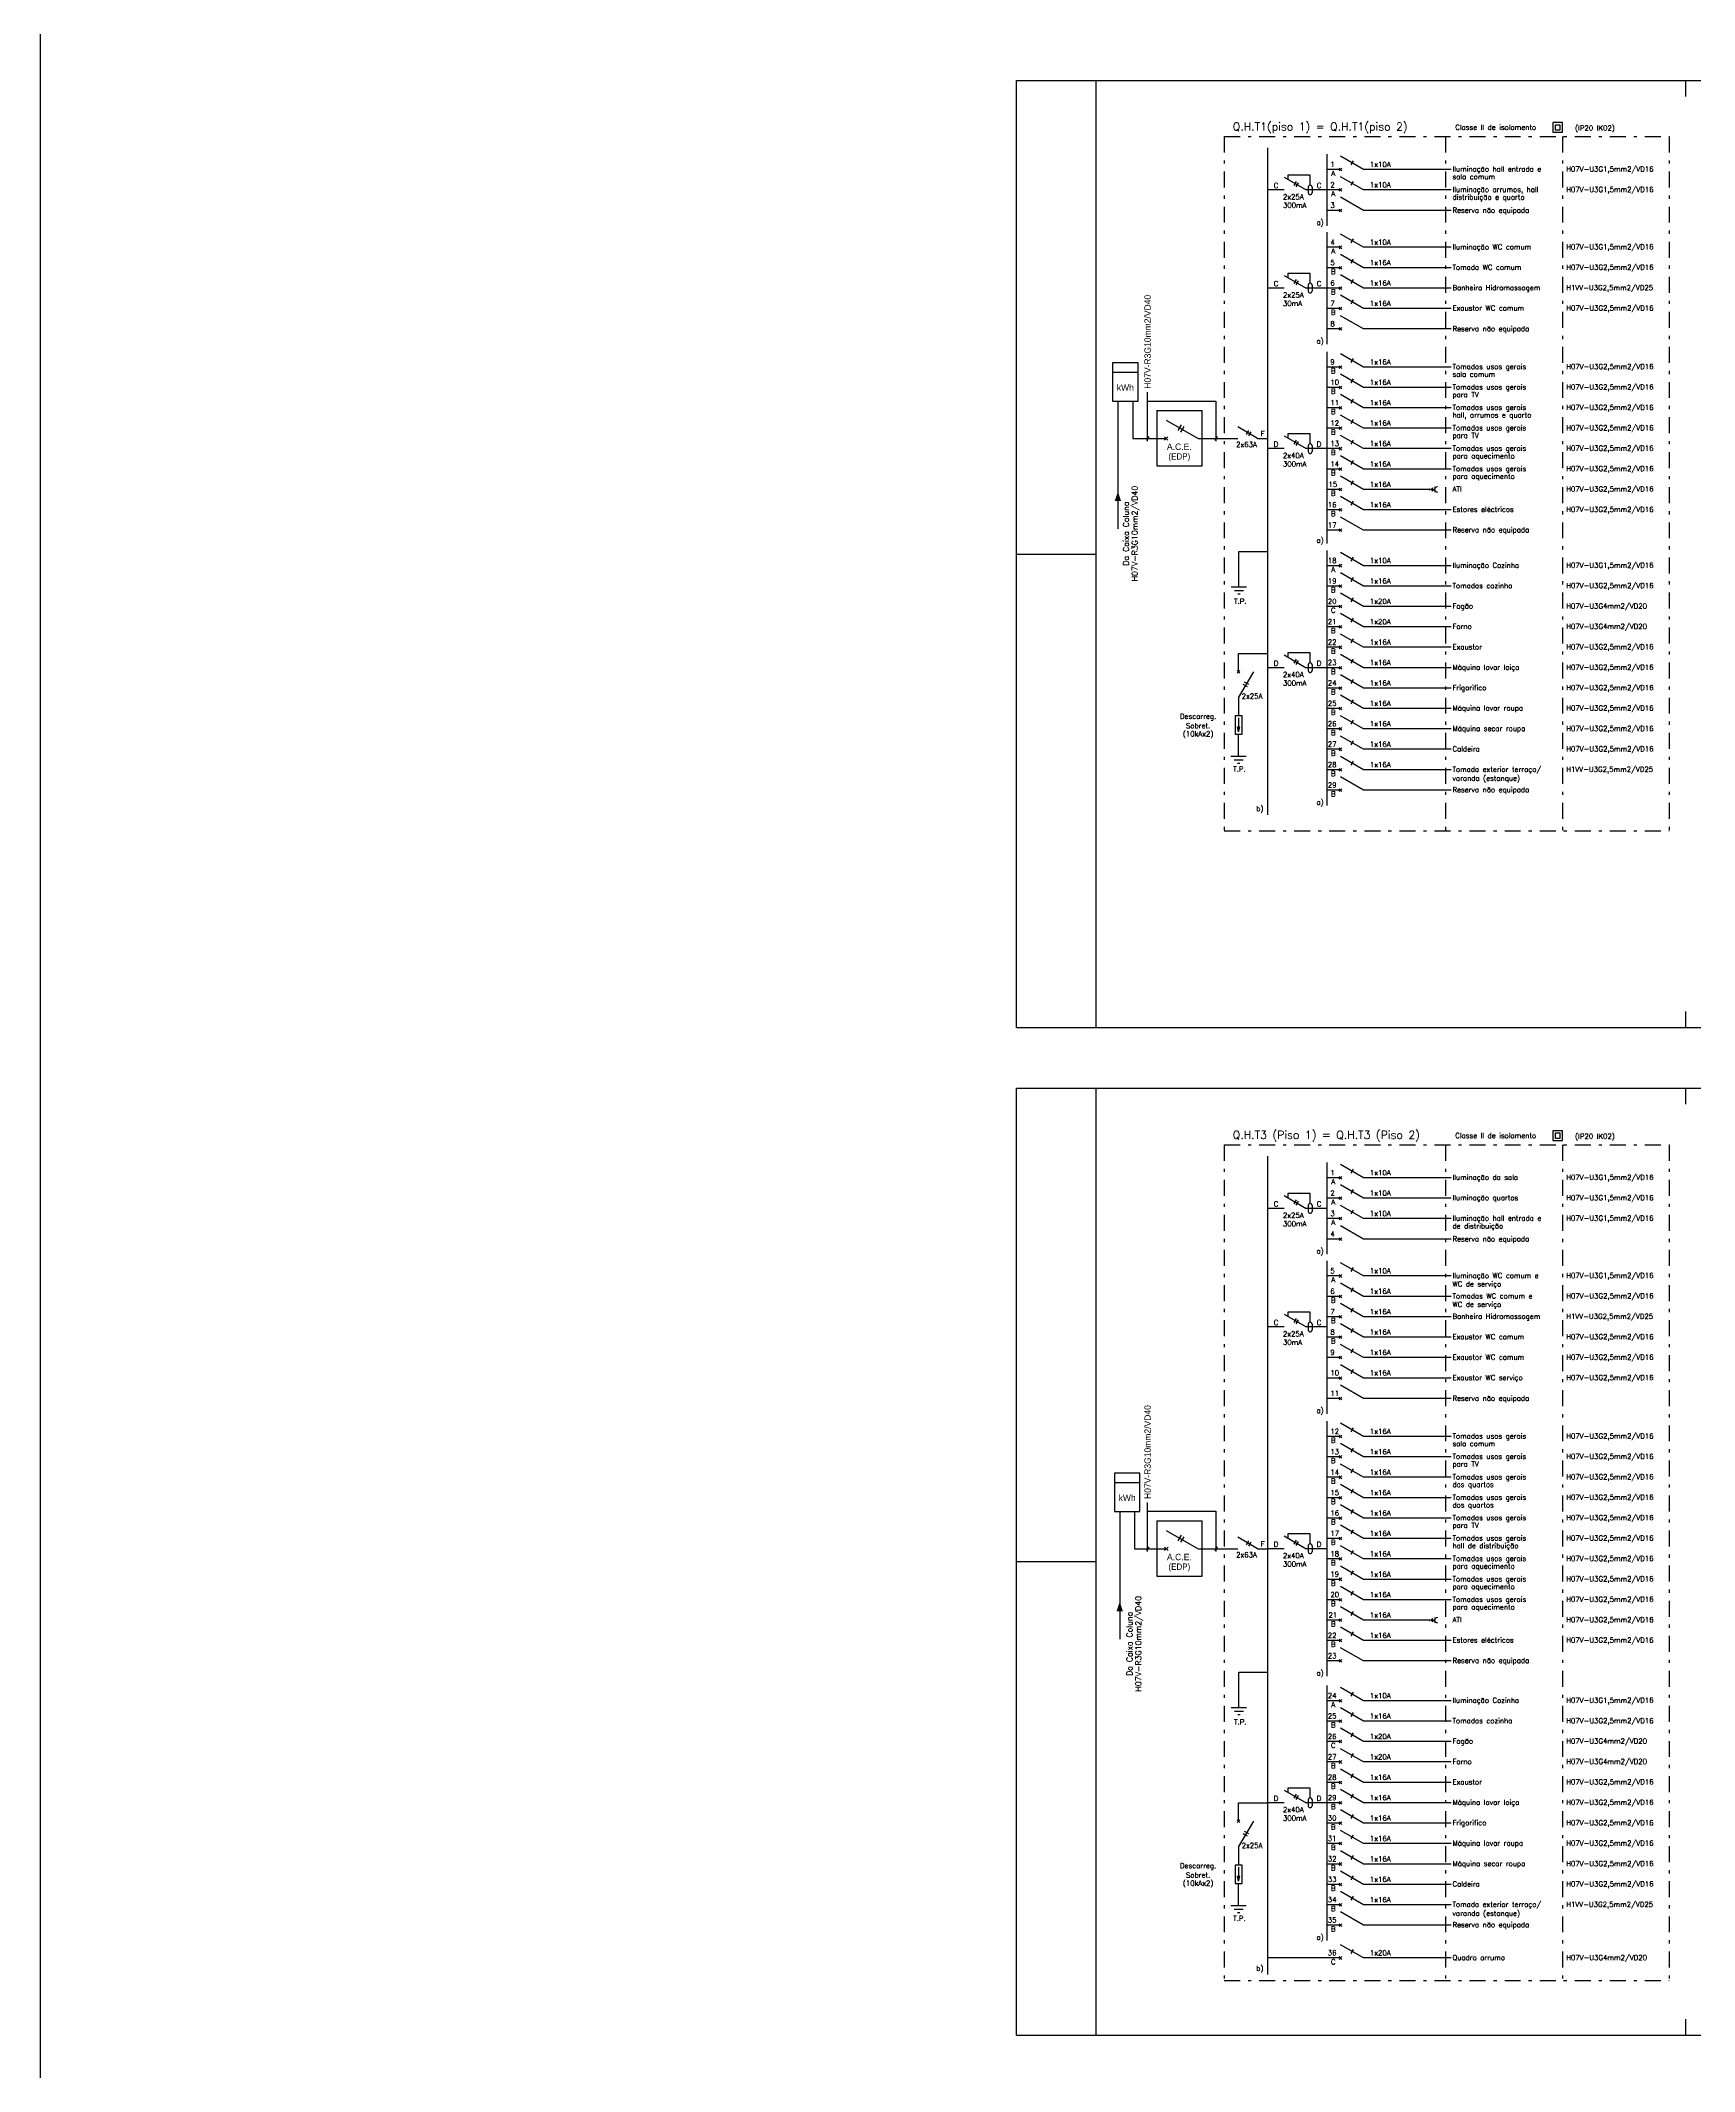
# Model space of a CAD drawing. Header units: millimetres. Extents: x 145 to 60311, y -8355 to 8851.
# Drawn here: x 310.8 to 362.7, y 106.3 to 169.9 of the extents above; entities that cross this region are included whole.
import ezdxf
from ezdxf.enums import TextEntityAlignment as Align
from ezdxf.lldxf.tags import DXFTag

# ---------------------------------------------------------------- set-up
doc = ezdxf.new("R2010")
doc.units = ezdxf.units.MM
doc.linetypes.add('DASHDOT', pattern=[1, 0.5, -0.25, 0, -0.25])
doc.linetypes.add('SOLID_LINE', pattern=[0])
doc.layers.add('DE-BT-TOMADAS', color=7, linetype='Continuous', lineweight=20, true_color=0x06e0f9)
doc.layers.add('Esquema', color=3, linetype='Continuous')
doc.layers.add('MALHA', color=7, linetype='Continuous')
doc.styles.add('ROMANS', font='romans', dxfattribs={"height": 1.2})
tags = doc.linetypes.add('_DOT___DASH', pattern=[0.670378, 0.352778, -0.176389, 0.0001, -0.141111]).pattern_tags.tags
tags[10:11] = [DXFTag(74, 4), DXFTag(75, 0), DXFTag(340, '0'), DXFTag(46, 1.0), DXFTag(50, 0.0), DXFTag(44, 0.0), DXFTag(45, 0.0)]
tags[8:9] = [DXFTag(74, 4), DXFTag(75, 0), DXFTag(340, '0'), DXFTag(46, 1.0), DXFTag(50, 0.0), DXFTag(44, 0.0), DXFTag(45, 0.0)]
tags[6:7] = [DXFTag(74, 4), DXFTag(75, 0), DXFTag(340, '0'), DXFTag(46, 1.0), DXFTag(50, 0.0), DXFTag(44, 0.0), DXFTag(45, 0.0)]
tags[4:5] = [DXFTag(74, 4), DXFTag(75, 0), DXFTag(340, '0'), DXFTag(46, 1.0), DXFTag(50, 0.0), DXFTag(44, 0.0), DXFTag(45, 0.0)]
tags = doc.linetypes.add('DASHED2', pattern=[9.525, 6.35, -3.175]).pattern_tags.tags
tags[6:7] = [DXFTag(74, 4), DXFTag(75, 0), DXFTag(340, '0'), DXFTag(46, 1.0), DXFTag(50, 0.0), DXFTag(44, 0.0), DXFTag(45, 0.0)]
tags[4:5] = [DXFTag(74, 4), DXFTag(75, 0), DXFTag(340, '0'), DXFTag(46, 1.0), DXFTag(50, 0.0), DXFTag(44, 0.0), DXFTag(45, 0.0)]

# ---------------------------------------------------------------- blocks, each defined once
blk = doc.blocks.new('TOMADA')
at = {"layer": 'DE-BT-TOMADAS'}
for p, q in [((-0.088, 0.165), (0.088, 0.165)), ((-0.056, 0.08), (0.031, 0.13)), ((-0.043, 0.059), (0.043, 0.109)), ((0, 0.165), (0, 0.002)), ((0, 0.055), (0.056, 0.087))]:
    blk.add_line(p, q, dxfattribs=at)
at = {"layer": 'DE-BT-TOMADAS', "const_width": 0.0314}
blk.add_lwpolyline([(0, -0.016, 1), (0, 0.016, 1)], format="xyb", close=True, dxfattribs=at)
at = {"layer": 'DE-BT-TOMADAS'}
blk.add_arc((0, 0.253), 0.088, 180, 0, dxfattribs=at)

msp = doc.modelspace()

# ---------------------------------------------------------------- linework, layer by layer
msp.add_lwpolyline([(310.811, 247.363), (534.221, 247.363), (534.221, -5.952), (310.811, -5.952)], close=True)
at = {"layer": 'Esquema', "color": 7, "linetype": 'DASHDOT'}
for p, q in [((347.933, 166.939), (361.896, 166.939)), ((347.933, 166.939), (347.933, 145.163)), ((354.877, 166.939), (354.877, 145.163)), ((358.55, 166.939), (358.55, 145.163)), ((361.896, 166.939), (361.896, 145.163)), ((347.933, 145.163), (361.896, 145.163)), ((347.933, 135.318), (361.896, 135.318)), ((347.933, 135.318), (347.933, 109.104)), ((354.877, 135.318), (354.877, 109.104)), ((358.55, 135.318), (358.55, 109.104)), ((361.896, 135.318), (361.896, 109.104)), ((347.933, 109.104), (361.896, 109.104))]:
    msp.add_line(p, q, dxfattribs=at)
at = {"layer": 'Esquema', "color": 3, "linetype": 'Continuous'}
for p, q in [((358.247, 167.375), (358.247, 167.075)), ((358.547, 167.375), (358.247, 167.375)), ((358.247, 167.075), (358.547, 167.075)), ((358.322, 167.3), (358.322, 167.15)), ((358.472, 167.3), (358.322, 167.3)), ((358.322, 167.15), (358.472, 167.15)), ((358.472, 167.15), (358.472, 167.3)), ((358.547, 167.075), (358.547, 167.375)), ((346.172, 157.417), (346.066, 157.523)), ((346.066, 157.417), (346.172, 157.523)), ((346.583, 157.895), (346.483, 157.722)), ((346.669, 157.845), (346.569, 157.672)), ((348.388, 150.726), (349.301, 150.726)), ((348.388, 150.153), (348.388, 150.726)), ((348.346, 150.111), (348.431, 150.196)), ((348.346, 150.196), (348.431, 150.111)), ((348.85, 150.153), (348.388, 149.353)), ((348.669, 149.678), (348.53, 149.758)), ((348.709, 149.748), (348.57, 149.828)), ((348.388, 149.353), (348.388, 148.775)), ((348.275, 148.775), (348.275, 148.195)), ((348.502, 148.775), (348.275, 148.775)), ((348.348, 148.422), (348.428, 148.422)), ((348.388, 148.273), (348.348, 148.422)), ((348.388, 148.71), (348.388, 148.422)), ((348.388, 148.273), (348.428, 148.422)), ((348.502, 148.195), (348.502, 148.775)), ((348.275, 148.195), (348.502, 148.195)), ((358.247, 135.753), (358.247, 135.453)), ((358.547, 135.753), (358.247, 135.753)), ((358.322, 135.678), (358.322, 135.528)), ((358.472, 135.678), (358.322, 135.678)), ((358.472, 135.528), (358.472, 135.678)), ((358.547, 135.453), (358.547, 135.753)), ((358.247, 135.453), (358.547, 135.453)), ((358.322, 135.528), (358.472, 135.528)), ((346.584, 123.073), (346.484, 122.9)), ((346.67, 123.023), (346.57, 122.85)), ((346.173, 122.595), (346.067, 122.701)), ((346.067, 122.595), (346.173, 122.701)), ((348.388, 114.68), (349.301, 114.68)), ((348.388, 114.107), (348.388, 114.68)), ((348.346, 114.065), (348.431, 114.149)), ((348.346, 114.149), (348.431, 114.065)), ((348.85, 114.107), (348.388, 113.307)), ((348.669, 113.632), (348.53, 113.712)), ((348.709, 113.702), (348.57, 113.782)), ((348.388, 113.307), (348.388, 112.729)), ((348.275, 112.729), (348.275, 112.149)), ((348.502, 112.729), (348.275, 112.729)), ((348.275, 112.149), (348.502, 112.149)), ((348.348, 112.376), (348.428, 112.376)), ((348.388, 112.227), (348.348, 112.376)), ((348.388, 112.664), (348.388, 112.376)), ((348.388, 112.227), (348.428, 112.376)), ((348.502, 112.149), (348.502, 112.729))]:
    msp.add_line(p, q, dxfattribs=at)
at = {"layer": 'Esquema', "color": 6}
for p, q in [((349.301, 145.668), (349.301, 166.584)), ((351.15, 166.383), (351.15, 164.143)), ((351.15, 163.944), (351.15, 160.424)), ((351.15, 160.19), (351.15, 154.175)), ((351.15, 153.96), (351.15, 145.96)), ((349.301, 109.295), (349.301, 134.963)), ((351.15, 134.762), (351.15, 131.882)), ((351.15, 131.683), (351.15, 126.883)), ((351.15, 126.648), (351.15, 118.648)), ((351.15, 118.36), (351.15, 110.36))]:
    msp.add_line(p, q, dxfattribs=at)
at = {"layer": 'Esquema', "color": 3, "linetype": 'SOLID_LINE'}
for p, q in [((352.301, 165.903), (351.581, 166.319)), ((349.814, 165.663), (350.507, 165.263)), ((350.632, 165.727), (349.929, 165.727)), ((349.929, 165.727), (349.929, 165.597)), ((350.632, 165.415), (350.632, 165.727)), ((351.581, 165.903), (351.15, 165.903)), ((351.539, 165.861), (351.623, 165.946)), ((351.539, 165.946), (351.623, 165.861)), ((352.301, 165.263), (351.581, 165.679)), ((351.977, 166.173), (351.905, 166.049)), ((355.058, 165.903), (352.301, 165.903)), ((349.814, 165.263), (349.301, 165.263)), ((350.188, 165.53), (350.116, 165.406)), ((350.257, 165.49), (350.185, 165.366)), ((351.15, 165.263), (350.507, 165.263)), ((350.572, 165.355), (350.572, 165.171)), ((350.692, 165.355), (350.692, 165.171)), ((351.581, 165.263), (351.15, 165.263)), ((351.539, 165.221), (351.623, 165.306)), ((351.539, 165.306), (351.623, 165.221)), ((351.977, 165.533), (351.905, 165.409)), ((355.058, 165.263), (352.301, 165.263)), ((352.301, 163.464), (351.581, 163.88)), ((351.977, 163.734), (351.905, 163.61)), ((351.581, 163.464), (351.15, 163.464)), ((351.539, 163.507), (351.623, 163.422)), ((351.539, 163.422), (351.623, 163.507)), ((352.301, 162.824), (351.581, 163.24)), ((351.977, 163.094), (351.905, 162.97)), ((355.058, 163.464), (352.301, 163.464)), ((349.814, 162.584), (350.507, 162.184)), ((350.632, 162.648), (349.929, 162.648)), ((349.929, 162.648), (349.929, 162.518)), ((350.188, 162.452), (350.116, 162.327)), ((350.257, 162.412), (350.185, 162.287)), ((350.632, 162.336), (350.632, 162.648)), ((351.581, 162.824), (351.15, 162.824)), ((351.539, 162.782), (351.623, 162.867)), ((351.539, 162.867), (351.623, 162.782)), ((352.301, 162.184), (351.581, 162.6)), ((351.977, 162.454), (351.905, 162.33)), ((355.058, 162.824), (352.301, 162.824)), ((349.814, 162.184), (349.301, 162.184)), ((351.15, 162.184), (350.507, 162.184)), ((350.572, 162.276), (350.572, 162.092)), ((350.692, 162.276), (350.692, 162.092)), ((351.581, 162.184), (351.15, 162.184)), ((351.539, 162.227), (351.623, 162.142)), ((351.539, 162.142), (351.623, 162.227)), ((352.301, 161.544), (351.581, 161.96)), ((351.977, 161.814), (351.905, 161.69)), ((355.058, 162.184), (352.301, 162.184)), ((351.581, 161.544), (351.15, 161.544)), ((351.539, 161.502), (351.623, 161.587)), ((351.539, 161.587), (351.623, 161.502)), ((355.058, 161.544), (352.301, 161.544)), ((352.301, 159.71), (351.581, 160.125)), ((351.977, 159.98), (351.905, 159.855)), ((351.581, 159.71), (351.15, 159.71)), ((351.539, 159.667), (351.623, 159.752)), ((351.539, 159.752), (351.623, 159.667)), ((352.301, 159.07), (351.581, 159.485)), ((351.977, 159.34), (351.905, 159.215)), ((355.058, 159.71), (352.301, 159.71)), ((351.581, 159.07), (351.15, 159.07)), ((351.539, 159.027), (351.623, 159.112)), ((351.539, 159.112), (351.623, 159.027)), ((352.301, 158.43), (351.581, 158.845)), ((351.977, 158.7), (351.905, 158.575)), ((355.058, 159.07), (352.301, 159.07)), ((351.581, 158.43), (351.15, 158.43)), ((351.539, 158.472), (351.623, 158.387)), ((351.539, 158.387), (351.623, 158.472)), ((352.301, 157.79), (351.581, 158.205)), ((351.977, 158.06), (351.905, 157.935)), ((355.058, 158.43), (352.301, 158.43)), ((348.701, 157.717), (348.629, 157.592)), ((348.77, 157.677), (348.698, 157.552)), ((349.814, 157.55), (350.507, 157.15)), ((350.632, 157.613), (349.929, 157.613)), ((349.929, 157.613), (349.929, 157.483)), ((350.188, 157.417), (350.116, 157.292)), ((350.257, 157.377), (350.185, 157.252)), ((350.632, 157.301), (350.632, 157.613)), ((351.581, 157.79), (351.15, 157.79)), ((351.539, 157.832), (351.623, 157.747)), ((351.539, 157.747), (351.623, 157.832)), ((352.301, 157.15), (351.581, 157.565)), ((351.977, 157.42), (351.905, 157.295)), ((355.058, 157.79), (352.301, 157.79)), ((349.814, 157.15), (349.301, 157.15)), ((351.15, 157.15), (350.507, 157.15)), ((350.572, 157.241), (350.572, 157.058)), ((350.692, 157.241), (350.692, 157.058)), ((351.581, 157.15), (351.15, 157.15)), ((351.539, 157.192), (351.623, 157.107)), ((351.539, 157.107), (351.623, 157.192)), ((352.301, 156.51), (351.581, 156.925)), ((351.977, 156.78), (351.905, 156.655)), ((355.058, 157.15), (352.301, 157.15)), ((351.581, 156.51), (351.15, 156.51)), ((351.539, 156.552), (351.623, 156.467)), ((351.539, 156.467), (351.623, 156.552)), ((352.301, 155.87), (351.581, 156.285)), ((351.977, 156.14), (351.905, 156.015)), ((355.058, 156.51), (352.301, 156.51)), ((351.581, 155.87), (351.15, 155.87)), ((351.539, 155.827), (351.623, 155.912)), ((351.539, 155.912), (351.623, 155.827)), ((352.301, 155.23), (351.581, 155.645)), ((351.977, 155.5), (351.905, 155.375)), ((354.381, 155.87), (352.301, 155.87)), ((351.581, 155.23), (351.15, 155.23)), ((351.539, 155.272), (351.623, 155.187)), ((351.539, 155.187), (351.623, 155.272)), ((355.058, 155.23), (352.301, 155.23)), ((351.539, 153.522), (351.623, 153.437)), ((351.539, 153.437), (351.623, 153.522)), ((352.301, 153.48), (351.581, 153.895)), ((351.977, 153.75), (351.905, 153.625)), ((351.581, 153.48), (351.15, 153.48)), ((351.539, 152.882), (351.623, 152.797)), ((351.539, 152.797), (351.623, 152.882)), ((352.301, 152.84), (351.581, 153.255)), ((351.977, 153.11), (351.905, 152.985)), ((355.058, 153.48), (352.301, 153.48)), ((351.581, 152.84), (351.15, 152.84)), ((351.539, 152.157), (351.623, 152.242)), ((351.539, 152.242), (351.623, 152.157)), ((352.301, 152.2), (351.581, 152.615)), ((351.977, 152.47), (351.905, 152.345)), ((355.058, 152.84), (352.301, 152.84)), ((351.581, 152.2), (351.15, 152.2)), ((351.539, 151.517), (351.623, 151.602)), ((351.539, 151.602), (351.623, 151.517)), ((352.301, 151.56), (351.581, 151.975)), ((351.977, 151.83), (351.905, 151.705)), ((355.058, 152.2), (352.301, 152.2)), ((351.581, 151.56), (351.15, 151.56)), ((351.539, 150.877), (351.623, 150.962)), ((351.539, 150.962), (351.623, 150.877)), ((352.301, 150.92), (351.581, 151.335)), ((351.977, 151.19), (351.905, 151.065)), ((355.058, 151.56), (352.301, 151.56)), ((349.814, 150.68), (350.507, 150.28)), ((350.632, 150.744), (349.929, 150.744)), ((349.929, 150.744), (349.929, 150.614)), ((350.188, 150.547), (350.116, 150.422)), ((350.257, 150.507), (350.185, 150.382)), ((350.572, 150.372), (350.572, 150.188)), ((350.632, 150.432), (350.632, 150.744)), ((350.692, 150.372), (350.692, 150.188)), ((351.581, 150.92), (351.15, 150.92)), ((351.539, 150.237), (351.623, 150.322)), ((351.539, 150.322), (351.623, 150.237)), ((352.301, 150.28), (351.581, 150.695)), ((351.977, 150.55), (351.905, 150.425)), ((355.058, 150.92), (352.301, 150.92)), ((349.814, 150.28), (349.301, 150.28)), ((351.15, 150.28), (350.507, 150.28)), ((351.581, 150.28), (351.15, 150.28)), ((351.539, 149.597), (351.623, 149.682)), ((351.539, 149.682), (351.623, 149.597)), ((352.301, 149.64), (351.581, 150.055)), ((351.977, 149.91), (351.905, 149.785)), ((355.058, 150.28), (352.301, 150.28)), ((351.581, 149.64), (351.15, 149.64)), ((351.539, 149.042), (351.623, 148.957)), ((351.539, 148.957), (351.623, 149.042)), ((352.301, 149), (351.581, 149.415)), ((351.977, 149.27), (351.905, 149.145)), ((355.058, 149.64), (352.301, 149.64)), ((351.581, 149), (351.15, 149)), ((351.539, 148.317), (351.623, 148.402)), ((351.539, 148.402), (351.623, 148.317)), ((352.301, 148.36), (351.581, 148.775)), ((351.977, 148.63), (351.905, 148.505)), ((355.058, 149), (352.301, 149)), ((351.581, 148.36), (351.15, 148.36)), ((351.539, 147.677), (351.623, 147.762)), ((351.539, 147.762), (351.623, 147.677)), ((352.301, 147.72), (351.581, 148.135)), ((351.977, 147.99), (351.905, 147.865)), ((355.058, 148.36), (352.301, 148.36)), ((351.581, 147.72), (351.15, 147.72)), ((352.301, 147.08), (351.581, 147.495)), ((351.977, 147.35), (351.905, 147.225)), ((355.058, 147.72), (352.301, 147.72)), ((351.581, 147.08), (351.15, 147.08)), ((351.539, 147.037), (351.623, 147.122)), ((351.539, 147.122), (351.623, 147.037)), ((355.058, 147.08), (352.301, 147.08)), ((351.581, 146.44), (351.15, 146.44)), ((351.539, 146.397), (351.623, 146.482)), ((351.539, 146.482), (351.623, 146.397)), ((352.301, 134.282), (351.581, 134.697)), ((351.977, 134.552), (351.905, 134.427)), ((350.632, 133.785), (349.929, 133.785)), ((349.929, 133.785), (349.929, 133.655)), ((350.632, 133.474), (350.632, 133.785)), ((351.581, 134.282), (351.15, 134.282)), ((351.539, 134.239), (351.623, 134.324)), ((351.539, 134.324), (351.623, 134.239)), ((352.301, 133.642), (351.581, 134.057)), ((351.977, 133.912), (351.905, 133.787)), ((355.058, 134.282), (352.301, 134.282)), ((349.814, 133.322), (349.301, 133.322)), ((349.814, 133.722), (350.507, 133.322)), ((350.188, 133.589), (350.116, 133.464)), ((350.257, 133.549), (350.185, 133.424)), ((351.15, 133.322), (350.507, 133.322)), ((350.572, 133.414), (350.572, 133.23)), ((350.692, 133.414), (350.692, 133.23)), ((351.581, 133.642), (351.15, 133.642)), ((351.539, 133.599), (351.623, 133.684)), ((351.539, 133.684), (351.623, 133.599)), ((352.301, 133.002), (351.581, 133.417)), ((351.977, 133.272), (351.905, 133.147)), ((355.058, 133.642), (352.301, 133.642)), ((351.581, 133.002), (351.15, 133.002)), ((351.539, 132.959), (351.623, 133.044)), ((351.539, 133.044), (351.623, 132.959)), ((355.058, 133.002), (352.301, 133.002)), ((351.581, 131.203), (351.15, 131.203)), ((351.539, 131.245), (351.623, 131.16)), ((351.539, 131.16), (351.623, 131.245)), ((352.301, 131.203), (351.581, 131.619)), ((351.977, 131.473), (351.905, 131.348)), ((355.058, 131.203), (352.301, 131.203)), ((351.539, 130.52), (351.623, 130.605)), ((351.539, 130.605), (351.623, 130.52)), ((352.301, 130.563), (351.581, 130.979)), ((351.977, 130.833), (351.905, 130.708)), ((349.814, 130.003), (350.507, 129.603)), ((350.632, 130.067), (349.929, 130.067)), ((349.929, 130.067), (349.929, 129.937)), ((350.632, 129.755), (350.632, 130.067)), ((351.581, 130.563), (351.15, 130.563)), ((351.539, 129.965), (351.623, 129.88)), ((351.539, 129.88), (351.623, 129.965)), ((352.301, 129.923), (351.581, 130.339)), ((351.977, 130.193), (351.905, 130.068)), ((355.058, 130.563), (352.301, 130.563)), ((349.814, 129.603), (349.301, 129.603)), ((350.188, 129.87), (350.116, 129.745)), ((350.257, 129.83), (350.185, 129.705)), ((351.15, 129.603), (350.507, 129.603)), ((350.572, 129.695), (350.572, 129.511)), ((350.692, 129.695), (350.692, 129.511)), ((351.581, 129.923), (351.15, 129.923)), ((351.539, 129.24), (351.623, 129.325)), ((351.539, 129.325), (351.623, 129.24)), ((352.301, 129.283), (351.581, 129.699)), ((351.977, 129.553), (351.905, 129.428)), ((355.058, 129.923), (352.301, 129.923)), ((351.581, 129.283), (351.15, 129.283)), ((351.539, 128.6), (351.623, 128.685)), ((351.539, 128.685), (351.623, 128.6)), ((352.301, 128.643), (351.581, 129.059)), ((351.977, 128.913), (351.905, 128.788)), ((355.058, 129.283), (352.301, 129.283)), ((351.581, 128.643), (351.15, 128.643)), ((351.539, 127.96), (351.623, 128.045)), ((351.539, 128.045), (351.623, 127.96)), ((352.301, 128.003), (351.581, 128.419)), ((351.977, 128.273), (351.905, 128.148)), ((355.058, 128.643), (352.301, 128.643)), ((351.581, 128.003), (351.15, 128.003)), ((355.058, 128.003), (352.301, 128.003)), ((351.581, 126.168), (351.15, 126.168)), ((351.539, 126.126), (351.623, 126.211)), ((351.539, 126.211), (351.623, 126.126)), ((352.301, 126.168), (351.581, 126.584)), ((351.977, 126.438), (351.905, 126.314)), ((355.058, 126.168), (352.301, 126.168)), ((351.581, 125.528), (351.15, 125.528)), ((351.539, 125.486), (351.623, 125.571)), ((351.539, 125.571), (351.623, 125.486)), ((352.301, 125.528), (351.581, 125.944)), ((351.977, 125.798), (351.905, 125.674)), ((355.058, 125.528), (352.301, 125.528)), ((351.581, 124.888), (351.15, 124.888)), ((351.539, 124.931), (351.623, 124.846)), ((351.539, 124.846), (351.623, 124.931)), ((352.301, 124.888), (351.581, 125.304)), ((351.977, 125.158), (351.905, 125.034)), ((355.058, 124.888), (352.301, 124.888)), ((351.581, 124.248), (351.15, 124.248)), ((351.539, 124.291), (351.623, 124.206)), ((351.539, 124.206), (351.623, 124.291)), ((352.301, 124.248), (351.581, 124.664)), ((351.977, 124.518), (351.905, 124.394)), ((355.058, 124.248), (352.301, 124.248)), ((351.581, 123.608), (351.15, 123.608)), ((351.539, 123.651), (351.623, 123.566)), ((351.539, 123.566), (351.623, 123.651)), ((352.301, 123.608), (351.581, 124.024)), ((351.977, 123.878), (351.905, 123.754)), ((355.058, 123.608), (352.301, 123.608)), ((349.814, 123.048), (350.507, 122.648)), ((350.632, 123.112), (349.929, 123.112)), ((349.929, 123.112), (349.929, 122.982)), ((350.632, 122.8), (350.632, 123.112)), ((351.581, 122.968), (351.15, 122.968)), ((351.539, 123.011), (351.623, 122.926)), ((351.539, 122.926), (351.623, 123.011)), ((352.301, 122.968), (351.581, 123.384)), ((351.977, 123.238), (351.905, 123.114)), ((355.058, 122.968), (352.301, 122.968)), ((348.701, 122.895), (348.629, 122.771)), ((348.77, 122.855), (348.698, 122.731)), ((349.814, 122.648), (349.301, 122.648)), ((350.188, 122.915), (350.116, 122.791)), ((350.257, 122.875), (350.185, 122.751)), ((351.15, 122.648), (350.507, 122.648)), ((350.572, 122.74), (350.572, 122.556)), ((350.692, 122.74), (350.692, 122.556)), ((351.581, 122.328), (351.15, 122.328)), ((351.539, 122.371), (351.623, 122.286)), ((351.539, 122.286), (351.623, 122.371)), ((352.301, 122.328), (351.581, 122.744)), ((351.977, 122.598), (351.905, 122.474)), ((355.058, 122.328), (352.301, 122.328)), ((351.581, 121.688), (351.15, 121.688)), ((351.539, 121.731), (351.623, 121.646)), ((351.539, 121.646), (351.623, 121.731)), ((352.301, 121.688), (351.581, 122.104)), ((351.977, 121.958), (351.905, 121.834)), ((355.058, 121.688), (352.301, 121.688)), ((351.581, 121.048), (351.15, 121.048)), ((351.539, 121.091), (351.623, 121.006)), ((351.539, 121.006), (351.623, 121.091)), ((352.301, 121.048), (351.581, 121.464)), ((351.977, 121.318), (351.905, 121.194)), ((355.058, 121.048), (352.301, 121.048)), ((351.581, 120.408), (351.15, 120.408)), ((351.539, 120.366), (351.623, 120.451)), ((351.539, 120.451), (351.623, 120.366)), ((352.301, 120.408), (351.581, 120.824)), ((351.977, 120.678), (351.905, 120.554)), ((354.381, 120.408), (352.301, 120.408)), ((351.581, 119.768), (351.15, 119.768)), ((351.539, 119.811), (351.623, 119.726)), ((351.539, 119.726), (351.623, 119.811)), ((352.301, 119.768), (351.581, 120.184)), ((351.977, 120.038), (351.905, 119.914)), ((355.058, 119.768), (352.301, 119.768)), ((351.581, 117.88), (351.15, 117.88)), ((351.539, 117.923), (351.623, 117.838)), ((351.539, 117.838), (351.623, 117.923)), ((352.301, 117.88), (351.581, 118.296)), ((351.977, 118.15), (351.905, 118.026)), ((355.058, 117.88), (352.301, 117.88)), ((351.581, 117.24), (351.15, 117.24)), ((351.539, 117.283), (351.623, 117.198)), ((351.539, 117.198), (351.623, 117.283)), ((352.301, 117.24), (351.581, 117.656)), ((351.977, 117.51), (351.905, 117.386)), ((355.058, 117.24), (352.301, 117.24)), ((351.581, 116.6), (351.15, 116.6)), ((351.539, 116.558), (351.623, 116.643)), ((351.539, 116.643), (351.623, 116.558)), ((352.301, 116.6), (351.581, 117.016)), ((351.977, 116.87), (351.905, 116.746)), ((355.058, 116.6), (352.301, 116.6)), ((351.581, 115.96), (351.15, 115.96)), ((351.539, 115.918), (351.623, 116.003)), ((351.539, 116.003), (351.623, 115.918)), ((352.301, 115.96), (351.581, 116.376)), ((351.977, 116.23), (351.905, 116.106)), ((355.058, 115.96), (352.301, 115.96)), ((351.581, 115.32), (351.15, 115.32)), ((351.539, 115.278), (351.623, 115.363)), ((351.539, 115.363), (351.623, 115.278)), ((352.301, 115.32), (351.581, 115.736)), ((351.977, 115.59), (351.905, 115.466)), ((355.058, 115.32), (352.301, 115.32)), ((349.814, 114.68), (349.301, 114.68)), ((349.814, 115.08), (350.507, 114.68)), ((350.632, 115.144), (349.929, 115.144)), ((349.929, 115.144), (349.929, 115.014)), ((350.188, 114.947), (350.116, 114.823)), ((350.257, 114.907), (350.185, 114.783)), ((351.15, 114.68), (350.507, 114.68)), ((350.572, 114.772), (350.572, 114.588)), ((350.632, 114.832), (350.632, 115.144)), ((350.692, 114.772), (350.692, 114.588)), ((351.581, 114.68), (351.15, 114.68)), ((351.539, 114.638), (351.623, 114.723)), ((351.539, 114.723), (351.623, 114.638)), ((352.301, 114.68), (351.581, 115.096)), ((351.977, 114.95), (351.905, 114.826)), ((355.058, 114.68), (352.301, 114.68)), ((351.581, 114.04), (351.15, 114.04)), ((351.539, 113.998), (351.623, 114.083)), ((351.539, 114.083), (351.623, 113.998)), ((352.301, 114.04), (351.581, 114.456)), ((351.977, 114.31), (351.905, 114.186)), ((355.058, 114.04), (352.301, 114.04)), ((351.581, 113.4), (351.15, 113.4)), ((351.539, 113.443), (351.623, 113.358)), ((351.539, 113.358), (351.623, 113.443)), ((352.301, 113.4), (351.581, 113.816)), ((351.977, 113.67), (351.905, 113.546)), ((355.058, 113.4), (352.301, 113.4)), ((351.581, 112.76), (351.15, 112.76)), ((351.539, 112.718), (351.623, 112.803)), ((351.539, 112.803), (351.623, 112.718)), ((352.301, 112.76), (351.581, 113.176)), ((351.977, 113.03), (351.905, 112.906)), ((355.058, 112.76), (352.301, 112.76)), ((351.581, 112.12), (351.15, 112.12)), ((351.539, 112.078), (351.623, 112.163)), ((351.539, 112.163), (351.623, 112.078)), ((352.301, 112.12), (351.581, 112.536)), ((351.977, 112.39), (351.905, 112.266)), ((355.058, 112.12), (352.301, 112.12)), ((351.581, 111.48), (351.15, 111.48)), ((351.539, 111.438), (351.623, 111.523)), ((351.539, 111.523), (351.623, 111.438)), ((352.301, 111.48), (351.581, 111.896)), ((351.977, 111.75), (351.905, 111.626)), ((355.058, 111.48), (352.301, 111.48)), ((351.581, 110.84), (351.15, 110.84)), ((351.539, 110.798), (351.623, 110.883)), ((351.539, 110.883), (351.623, 110.798)), ((352.301, 109.813), (351.581, 110.229)), ((351.581, 109.813), (349.301, 109.813)), ((351.539, 109.77), (351.623, 109.855)), ((351.539, 109.855), (351.623, 109.77)), ((351.977, 110.083), (351.905, 109.958)), ((355.058, 109.813), (352.301, 109.813))]:
    msp.add_line(p, q, dxfattribs=at)
at = {"layer": 'Esquema', "color": 3, "linetype": 'DASHED2'}
for p, q in [((352.301, 164.623), (351.581, 165.039)), ((351.581, 164.623), (351.15, 164.623)), ((351.539, 164.666), (351.623, 164.581)), ((351.539, 164.581), (351.623, 164.666)), ((355.058, 164.623), (352.301, 164.623)), ((352.301, 160.904), (351.581, 161.32)), ((351.581, 160.904), (351.15, 160.904)), ((351.539, 160.947), (351.623, 160.862)), ((351.539, 160.862), (351.623, 160.947)), ((355.058, 160.904), (352.301, 160.904)), ((352.301, 154.59), (351.581, 155.005)), ((351.581, 154.59), (351.15, 154.59)), ((351.539, 154.632), (351.623, 154.547)), ((351.539, 154.547), (351.623, 154.632)), ((355.058, 154.59), (352.301, 154.59)), ((348.398, 153.929), (349.301, 153.929)), ((348.398, 152.815), (348.398, 153.929)), ((348.388, 147.503), (348.388, 148.195)), ((352.301, 146.44), (351.581, 146.855)), ((355.058, 146.44), (352.301, 146.44)), ((352.301, 132.362), (351.581, 132.777)), ((351.581, 132.362), (351.15, 132.362)), ((351.539, 132.404), (351.623, 132.319)), ((351.539, 132.319), (351.623, 132.404)), ((355.058, 132.362), (352.301, 132.362)), ((351.539, 127.405), (351.623, 127.32)), ((351.539, 127.32), (351.623, 127.405)), ((352.301, 127.363), (351.581, 127.779)), ((351.581, 127.363), (351.15, 127.363)), ((355.058, 127.363), (352.301, 127.363)), ((351.581, 119.128), (351.15, 119.128)), ((351.539, 119.171), (351.623, 119.086)), ((351.539, 119.086), (351.623, 119.171)), ((352.301, 119.128), (351.581, 119.544)), ((355.058, 119.128), (352.301, 119.128)), ((348.398, 118.782), (349.301, 118.782)), ((348.398, 117.668), (348.398, 118.782)), ((348.388, 111.457), (348.388, 112.149)), ((352.301, 110.84), (351.581, 111.256)), ((355.058, 110.84), (352.301, 110.84))]:
    msp.add_line(p, q, dxfattribs=at)
at = {"layer": 'Esquema', "color": 3}
for p, q in [((344.435, 159.842), (344.435, 158.642)), ((345.235, 159.842), (344.435, 159.842)), ((345.235, 159.542), (344.435, 159.542)), ((345.235, 158.642), (345.235, 159.842)), ((344.435, 158.642), (345.235, 158.642)), ((344.491, 125.02), (344.491, 123.82)), ((345.291, 125.02), (344.491, 125.02)), ((345.291, 123.82), (345.291, 125.02)), ((345.291, 124.72), (344.491, 124.72)), ((344.491, 123.82), (345.291, 123.82))]:
    msp.add_line(p, q, dxfattribs=at)
at = {"layer": 'Esquema', "color": 4, "linetype": 'Continuous'}
for p, q in [((344.601, 158.642), (344.601, 154.637)), ((345.068, 158.642), (345.068, 157.47)), ((346.119, 158.047), (347.119, 157.47)), ((345.068, 157.47), (346.119, 157.47)), ((347.119, 157.47), (348.361, 157.47)), ((348.985, 157.47), (348.361, 157.83)), ((348.985, 157.47), (349.301, 157.47)), ((348.158, 152.815), (348.638, 152.815)), ((348.255, 152.705), (348.543, 152.705)), ((348.366, 152.596), (348.435, 152.596)), ((348.148, 147.503), (348.628, 147.503)), ((348.246, 147.392), (348.534, 147.392)), ((348.357, 147.284), (348.425, 147.284)), ((344.658, 123.82), (344.658, 119.816)), ((345.125, 123.82), (345.125, 122.648)), ((346.12, 123.225), (347.12, 122.648)), ((348.985, 122.648), (348.361, 123.008)), ((345.125, 122.648), (346.12, 122.648)), ((347.12, 122.648), (348.361, 122.648)), ((348.985, 122.648), (349.301, 122.648)), ((348.158, 117.668), (348.638, 117.668)), ((348.255, 117.558), (348.543, 117.558)), ((348.366, 117.449), (348.435, 117.449)), ((348.148, 111.457), (348.628, 111.457)), ((348.246, 111.346), (348.534, 111.346)), ((348.357, 111.238), (348.425, 111.238))]:
    msp.add_line(p, q, dxfattribs=at)
at = {"layer": 'Esquema', "color": 7}
for p, q in [((345.533, 157.388), (345.533, 158.921)), ((345.533, 158.643), (347.675, 158.643)), ((347.675, 158.643), (347.675, 157.388)), ((345.534, 122.567), (345.534, 124.1)), ((345.534, 123.822), (347.676, 123.822)), ((347.676, 123.822), (347.676, 122.567))]:
    msp.add_line(p, q, dxfattribs=at)
at = {"layer": 'Esquema', "color": 7, "linetype": '_DOT___DASH'}
for p, q in [((345.824, 158.345), (345.824, 156.612)), ((345.824, 158.345), (347.242, 158.345)), ((347.242, 156.612), (347.242, 158.345)), ((345.824, 156.612), (347.242, 156.612)), ((345.825, 123.523), (345.825, 121.79)), ((345.825, 123.523), (347.243, 123.523)), ((347.243, 121.79), (347.243, 123.523)), ((345.825, 121.79), (347.243, 121.79))]:
    msp.add_line(p, q, dxfattribs=at)
at = {"layer": 'Esquema', "color": 7, "linetype": 'Continuous'}
for p, q in [((345.574, 157.535), (345.499, 157.405)), ((347.713, 157.535), (347.638, 157.405)), ((345.575, 122.713), (345.5, 122.583)), ((347.714, 122.713), (347.639, 122.583))]:
    msp.add_line(p, q, dxfattribs=at)
at = {"layer": 'Esquema', "color": 3, "linetype": 'Continuous', "flags": 128}
for points in [[(344.601, 155.508, 0.2, 0, 0), (344.601, 155.808, 0, 0, 0)], [(344.658, 120.686, 0.2, 0, 0), (344.658, 120.986, 0, 0, 0)]]:
    msp.add_lwpolyline(points, format="xyseb", dxfattribs=at)
at = {"layer": 'Esquema', "color": 3, "linetype": 'SOLID_LINE'}
for centre, start, end in [((350.632, 165.355), 0, 180.00001), ((350.632, 165.171), 180.00001, 0), ((350.632, 162.276), 0, 180.00001), ((350.632, 162.092), 180.00001, 0), ((350.632, 157.241), 0, 180.00001), ((350.632, 157.058), 180.00001, 0), ((350.632, 150.372), 0, 180.00001), ((350.632, 150.188), 180.00001, 0), ((350.632, 133.414), 0, 180.00001), ((350.632, 133.23), 180.00001, 0), ((350.632, 129.695), 0, 180.00001), ((350.632, 129.511), 180.00001, 0), ((350.632, 122.74), 0, 180.00001), ((350.632, 122.556), 180.00001, 0), ((350.632, 114.772), 0, 180.00001), ((350.632, 114.588), 180.00001, 0)]:
    msp.add_arc(centre, 0.06, start, end, dxfattribs=at)
at = {"layer": 'Esquema', "color": 3}
for points in [[(348.388, 148.273), (348.348, 148.422), (348.428, 148.422)], [(348.388, 112.227), (348.348, 112.376), (348.428, 112.376)]]:
    msp.add_solid(points, dxfattribs=at)
at = {"layer": 'MALHA', "color": 3}
for p, q in [((341.418, 138.993), (341.418, 168.693)), ((341.418, 168.693), (399.418, 168.693)), ((343.918, 138.993), (343.918, 168.693)), ((362.418, 168.193), (362.418, 168.693)), ((341.418, 153.843), (343.918, 153.843)), ((362.418, 138.993), (362.418, 139.493)), ((341.418, 138.993), (399.418, 138.993)), ((341.418, 107.394), (341.418, 137.094)), ((341.418, 137.094), (399.418, 137.094)), ((343.918, 107.394), (343.918, 137.094)), ((362.418, 136.594), (362.418, 137.094)), ((341.418, 122.244), (343.918, 122.244)), ((362.418, 107.394), (362.418, 107.894)), ((341.418, 107.394), (399.418, 107.394))]:
    msp.add_line(p, q, dxfattribs=at)

# ---------------------------------------------------------------- block references
at = {"layer": 'Esquema', "color": 5, "linetype": 'Continuous', "rotation": 270}
for p in [(354.381, 155.87), (354.381, 120.408)]:
    msp.add_blockref('TOMADA', p, dxfattribs=at)

# ---------------------------------------------------------------- texts
at = {"layer": 'Esquema', "color": 4, "linetype": 'ByBlock', "style": 'ROMANS'}
for s, p in [('Q.H.T1(piso 1) = Q.H.T1(piso 2)', (348.205, 167.126)), ('Q.H.T3 (Piso 1) = Q.H.T3 (Piso 2)', (348.205, 135.504))]:
    msp.add_text(s, height=0.25, dxfattribs=at).set_placement(p)
at = {"layer": 'Esquema', "color": 3, "linetype": 'ByBlock', "style": 'ROMANS'}
for s, p in [('Classe II de isolamento', (355.183, 167.15)), ('(IP20 IK02)', (358.94, 167.126)), ('1', (351.265, 165.985)), ('1x10A', (352.506, 165.985)), ('sala comum', (355.096, 165.598)), ('Iluminação hall entrada e', (355.096, 165.838)), ('H07V-U3G1,5mm2/VD16', (358.661, 165.838)), ('2x25A', (349.778, 164.969)), ('2', (351.265, 165.345)), ('1x10A', (352.506, 165.345)), ('distribuição e quarto', (355.096, 164.958)), ('Iluminação arrumos, hall', (355.096, 165.198)), ('H07V-U3G1,5mm2/VD16', (358.661, 165.198)), ('300mA', (349.778, 164.703)), ('3', (351.265, 164.705)), ('Reserva não equipada', (355.096, 164.549)), ('4', (351.265, 163.546)), ('1x10A', (352.506, 163.546)), ('5', (351.265, 162.906)), ('1x16A', (352.506, 162.906)), ('Iluminação WC comum', (355.096, 163.399)), ('H07V-U3G1,5mm2/VD16', (358.661, 163.399)), ('6', (351.265, 162.266)), ('1x16A', (352.506, 162.266)), ('Tomada WC comum', (355.096, 162.759)), ('H07V-U3G2,5mm2/VD16', (358.661, 162.759)), ('2x25A', (349.778, 161.89)), ('30mA', (349.778, 161.624)), ('7', (351.265, 161.626)), ('1x16A', (352.506, 161.626)), ('Banheira Hidromassagem', (355.096, 162.119)), ('H1VV-U3G2,5mm2/VD25', (358.661, 162.119)), ('8', (351.265, 160.986)), ('Exaustor WC comum', (355.096, 161.479)), ('H07V-U3G2,5mm2/VD16', (358.661, 161.479)), ('Reserva não equipada', (355.096, 160.83)), ('9', (351.265, 159.791)), ('1x16A', (352.506, 159.791)), ('10', (351.265, 159.151)), ('1x16A', (352.506, 159.151)), ('Tomadas usos gerais', (355.096, 159.644)), ('sala comum', (355.096, 159.404)), ('H07V-U3G2,5mm2/VD16', (358.661, 159.644)), ('11', (351.265, 158.511)), ('1x16A', (352.506, 158.511)), ('Tomadas usos gerais', (355.096, 159.004)), ('para TV', (355.096, 158.764)), ('H07V-U3G2,5mm2/VD16', (358.661, 159.004)), ('12', (351.265, 157.871)), ('1x16A', (352.506, 157.871)), ('Tomadas usos gerais', (355.096, 158.364)), ('hall, arrumos e quarto', (355.096, 158.124)), ('H07V-U3G2,5mm2/VD16', (358.661, 158.364)), ('2x63A', (348.31, 157.199)), ('13', (351.265, 157.231)), ('1x16A', (352.506, 157.231)), ('Tomadas usos gerais', (355.096, 157.724)), ('para TV', (355.096, 157.484)), ('H07V-U3G2,5mm2/VD16', (358.661, 157.724)), ('2x40A', (349.778, 156.856)), ('300mA', (349.778, 156.589)), ('14', (351.265, 156.591)), ('1x16A', (352.506, 156.591)), ('Tomadas usos gerais', (355.096, 157.084)), ('para aquecimento', (355.096, 156.844)), ('H07V-U3G2,5mm2/VD16', (358.661, 157.084)), ('15', (351.208, 155.951)), ('1x16A', (352.506, 155.951)), ('Tomadas usos gerais', (355.096, 156.444)), ('para aquecimento', (355.096, 156.204)), ('H07V-U3G2,5mm2/VD16', (358.661, 156.444)), ('16', (351.185, 155.311)), ('1x16A', (352.506, 155.311)), ('ATI', (355.096, 155.804)), ('H07V-U3G2,5mm2/VD16', (358.661, 155.804)), ('17', (351.185, 154.671)), ('Estores eléctricos', (355.096, 155.164)), ('H07V-U3G2,5mm2/VD16', (358.661, 155.164)), ('Reserva não equipada', (355.096, 154.524)), ('18', (351.185, 153.562)), ('1x10A', (352.506, 153.562)), ('Iluminação Cozinha', (355.096, 153.414)), ('H07V-U3G1,5mm2/VD16', (358.661, 153.414)), ('19', (351.185, 152.922)), ('1x16A', (352.506, 152.922)), ('Tomadas cozinha', (355.096, 152.774)), ('H07V-U3G2,5mm2/VD16', (358.661, 152.774)), ('T.P.', (348.245, 152.285)), ('20', (351.185, 152.282)), ('1x20A', (352.506, 152.282)), ('Fogão', (355.096, 152.134)), ('H07V-U3G4mm2/VD20', (358.661, 152.134)), ('21', (351.185, 151.642)), ('1x20A', (352.506, 151.642)), ('Forno', (355.096, 151.494)), ('H07V-U3G4mm2/VD20', (358.661, 151.494)), ('22', (351.185, 151.002)), ('1x16A', (352.506, 151.002)), ('Exaustor', (355.096, 150.854)), ('H07V-U3G2,5mm2/VD16', (358.661, 150.854)), ('23', (351.185, 150.362)), ('1x16A', (352.506, 150.362)), ('Máquina lavar loiça', (355.096, 150.214)), ('H07V-U3G2,5mm2/VD16', (358.661, 150.214)), ('2x40A', (349.778, 149.986)), ('300mA', (349.778, 149.719)), ('24', (351.185, 149.722)), ('1x16A', (352.506, 149.722)), ('Frigorifico', (355.096, 149.574)), ('H07V-U3G2,5mm2/VD16', (358.661, 149.574)), ('25', (351.185, 149.082)), ('1x16A', (352.506, 149.082)), ('Máquina lavar roupa', (355.096, 148.934)), ('H07V-U3G2,5mm2/VD16', (358.661, 148.934)), ('26', (351.185, 148.442)), ('1x16A', (352.506, 148.442)), ('Máquina secar roupa', (355.096, 148.294)), ('H07V-U3G2,5mm2/VD16', (358.661, 148.294)), ('27', (351.185, 147.802)), ('1x16A', (352.506, 147.802)), ('Caldeira', (355.096, 147.654)), ('H07V-U3G2,5mm2/VD16', (358.661, 147.654)), ('T.P.', (348.218, 147.022)), ('28', (351.185, 147.162)), ('1x16A', (352.506, 147.162)), ('Tomada exterior terraço/', (355.096, 147.014)), ('H1VV-U3G2,5mm2/VD25', (358.661, 147.014)), ('29', (351.185, 146.522)), ('varanda (estanque)', (355.096, 146.733)), ('Reserva não equipada', (355.096, 146.374)), ('Classe II de isolamento', (355.183, 135.528)), ('(IP20 IK02)', (358.94, 135.504)), ('1', (351.265, 134.363)), ('1x10A', (352.506, 134.363)), ('H07V-U3G1,5mm2/VD16', (358.661, 134.216)), ('2', (351.265, 133.723)), ('1x10A', (352.506, 133.723)), ('Iluminação da sala', (355.096, 134.216)), ('H07V-U3G1,5mm2/VD16', (358.661, 133.576)), ('2x25A', (349.778, 133.028)), ('3', (351.265, 133.083)), ('1x10A', (352.506, 133.083)), ('Iluminação quartos', (355.096, 133.576)), ('H07V-U3G1,5mm2/VD16', (358.661, 132.936)), ('300mA', (349.778, 132.761)), ('4', (351.265, 132.443)), ('de distribuição', (355.096, 132.692)), ('Iluminação hall entrada e', (355.096, 132.936)), ('Reserva não equipada', (355.096, 132.287)), ('5', (351.265, 131.285)), ('1x10A', (352.506, 131.285)), ('Iluminação WC comum e', (355.096, 131.137)), ('H07V-U3G1,5mm2/VD16', (358.661, 131.137)), ('6', (351.265, 130.645)), ('1x16A', (352.506, 130.645)), ('Tomadas WC comum e', (355.096, 130.497)), ('WC de serviço', (355.096, 130.872)), ('H07V-U3G2,5mm2/VD16', (358.661, 130.497)), ('7', (351.265, 130.005)), ('1x16A', (352.506, 130.005)), ('WC de serviço', (355.096, 130.232)), ('Banheira Hidromassagem', (355.096, 129.857)), ('H1VV-U3G2,5mm2/VD25', (358.661, 129.857)), ('2x25A', (349.778, 129.309)), ('8', (351.265, 129.365)), ('1x16A', (352.506, 129.365)), ('Exaustor WC comum', (355.096, 129.217)), ('H07V-U3G2,5mm2/VD16', (358.661, 129.217)), ('30mA', (349.778, 129.042)), ('9', (351.265, 128.725)), ('1x16A', (352.506, 128.725)), ('Exaustor WC comum', (355.096, 128.577)), ('H07V-U3G2,5mm2/VD16', (358.661, 128.577)), ('10', (351.265, 128.085)), ('1x16A', (352.506, 128.085)), ('Exaustor WC serviço', (355.096, 127.937)), ('H07V-U3G2,5mm2/VD16', (358.661, 127.937)), ('11', (351.265, 127.445)), ('Reserva não equipada', (355.096, 127.288)), ('12', (351.265, 126.25)), ('1x16A', (352.506, 126.25)), ('Tomadas usos gerais', (355.096, 126.103)), ('H07V-U3G2,5mm2/VD16', (358.661, 126.103)), ('13', (351.265, 125.61)), ('1x16A', (352.506, 125.61)), ('Tomadas usos gerais', (355.096, 125.463)), ('sala comum', (355.096, 125.863)), ('H07V-U3G2,5mm2/VD16', (358.661, 125.463)), ('14', (351.265, 124.97)), ('1x16A', (352.506, 124.97)), ('Tomadas usos gerais', (355.096, 124.823)), ('para TV', (355.096, 125.223)), ('H07V-U3G2,5mm2/VD16', (358.661, 124.823)), ('15', (351.265, 124.33)), ('1x16A', (352.506, 124.33)), ('Tomadas usos gerais', (355.096, 124.183)), ('dos quartos', (355.096, 124.583)), ('H07V-U3G2,5mm2/VD16', (358.661, 124.183)), ('16', (351.265, 123.69)), ('1x16A', (352.506, 123.69)), ('Tomadas usos gerais', (355.096, 123.543)), ('dos quartos', (355.096, 123.943)), ('H07V-U3G2,5mm2/VD16', (358.661, 123.543)), ('17', (351.265, 123.05)), ('1x16A', (352.506, 123.05)), ('Tomadas usos gerais', (355.096, 122.903)), ('para TV', (355.096, 123.303)), ('H07V-U3G2,5mm2/VD16', (358.661, 122.903)), ('2x63A', (348.31, 122.378)), ('2x40A', (349.778, 122.354)), ('18', (351.265, 122.41)), ('1x16A', (352.506, 122.41)), ('Tomadas usos gerais', (355.096, 122.263)), ('hall de distribuição', (355.096, 122.663)), ('H07V-U3G2,5mm2/VD16', (358.661, 122.263)), ('300mA', (349.778, 122.088)), ('19', (351.265, 121.77)), ('1x16A', (352.506, 121.77)), ('Tomadas usos gerais', (355.096, 121.623)), ('para aquecimento', (355.096, 122.023)), ('H07V-U3G2,5mm2/VD16', (358.661, 121.623)), ('20', (351.265, 121.13)), ('1x16A', (352.506, 121.13)), ('Tomadas usos gerais', (355.096, 120.983)), ('para aquecimento', (355.096, 121.383)), ('H07V-U3G2,5mm2/VD16', (358.661, 120.983)), ('21', (351.208, 120.49)), ('1x16A', (352.506, 120.49)), ('ATI', (355.096, 120.343)), ('para aquecimento', (355.096, 120.743)), ('H07V-U3G2,5mm2/VD16', (358.661, 120.343)), ('22', (351.185, 119.85)), ('1x16A', (352.506, 119.85)), ('Estores eléctricos', (355.096, 119.703)), ('H07V-U3G2,5mm2/VD16', (358.661, 119.703)), ('23', (351.185, 119.21)), ('Reserva não equipada', (355.096, 119.063)), ('24', (351.185, 117.962)), ('1x10A', (352.506, 117.962)), ('Iluminação Cozinha', (355.096, 117.815)), ('H07V-U3G1,5mm2/VD16', (358.661, 117.815)), ('T.P.', (348.245, 117.138)), ('25', (351.185, 117.322)), ('1x16A', (352.506, 117.322)), ('Tomadas cozinha', (355.096, 117.175)), ('H07V-U3G2,5mm2/VD16', (358.661, 117.175)), ('26', (351.185, 116.682)), ('1x20A', (352.506, 116.682)), ('Fogão', (355.096, 116.535)), ('H07V-U3G4mm2/VD20', (358.661, 116.535)), ('27', (351.185, 116.042)), ('1x20A', (352.506, 116.042)), ('Forno', (355.096, 115.895)), ('H07V-U3G4mm2/VD20', (358.661, 115.895)), ('28', (351.185, 115.402)), ('1x16A', (352.506, 115.402)), ('Exaustor', (355.096, 115.255)), ('H07V-U3G2,5mm2/VD16', (358.661, 115.255)), ('29', (351.185, 114.762)), ('1x16A', (352.506, 114.762)), ('Máquina lavar loiça', (355.096, 114.615)), ('H07V-U3G2,5mm2/VD16', (358.661, 114.615)), ('2x40A', (349.778, 114.386)), ('300mA', (349.778, 114.12)), ('30', (351.185, 114.122)), ('1x16A', (352.506, 114.122)), ('Frigorifico', (355.096, 113.975)), ('H07V-U3G2,5mm2/VD16', (358.661, 113.975)), ('31', (351.185, 113.482)), ('1x16A', (352.506, 113.482)), ('Máquina lavar roupa', (355.096, 113.335)), ('H07V-U3G2,5mm2/VD16', (358.661, 113.335)), ('32', (351.185, 112.842)), ('1x16A', (352.506, 112.842)), ('Máquina secar roupa', (355.096, 112.695)), ('H07V-U3G2,5mm2/VD16', (358.661, 112.695)), ('33', (351.185, 112.202)), ('1x16A', (352.506, 112.202)), ('Caldeira', (355.096, 112.055)), ('H07V-U3G2,5mm2/VD16', (358.661, 112.055)), ('34', (351.185, 111.562)), ('1x16A', (352.506, 111.562)), ('Tomada exterior terraço/', (355.096, 111.415)), ('H1VV-U3G2,5mm2/VD25', (358.661, 111.415)), ('T.P.', (348.218, 110.976)), ('35', (351.185, 110.922)), ('varanda (estanque)', (355.096, 111.133)), ('Reserva não equipada', (355.096, 110.775)), ('36', (351.185, 109.895)), ('1x20A', (352.506, 109.895)), ('Quadro arrumo', (355.096, 109.747)), ('H07V-U3G4mm2/VD20', (358.661, 109.747))]:
    msp.add_text(s, height=0.16, dxfattribs=at).set_placement(p)
at = {"layer": 'Esquema', "color": 3, "style": 'ROMANS'}
for s, p in [('A', (351.357, 165.785)), ('C', (349.562, 165.403)), ('C', (350.91, 165.403)), ('A', (351.357, 165.145)), ('A', (351.357, 163.346)), ('B', (351.357, 162.706)), ('C', (349.562, 162.325)), ('C', (350.91, 162.325)), ('B', (351.357, 162.066)), ('B', (351.357, 161.426)), ('B', (351.357, 159.591)), ('B', (351.357, 158.951)), ('B', (351.357, 158.311)), ('D', (349.562, 157.29)), ('D', (350.91, 157.29)), ('B', (351.357, 157.671)), ('B', (351.357, 157.031)), ('B', (351.357, 156.391)), ('B', (351.357, 155.751)), ('B', (351.357, 155.111)), ('A', (351.357, 153.361)), ('B', (351.357, 152.721)), ('C', (351.357, 152.081)), ('B', (351.357, 151.441)), ('D', (349.562, 150.42)), ('D', (350.91, 150.42)), ('B', (351.357, 150.801)), ('B', (351.357, 150.161)), ('B', (351.357, 149.521)), ('Descarreg.', (347.118, 148.728)), ('Sobret.', (347.118, 148.461)), ('B', (351.357, 148.881)), ('(10kAx2)', (347.118, 148.195)), ('B', (351.357, 148.241)), ('B', (351.357, 147.601)), ('B', (351.357, 146.961)), ('B', (351.357, 146.321)), ('A', (351.357, 134.163)), ('C', (349.562, 133.462)), ('C', (350.91, 133.462)), ('A', (351.357, 133.523)), ('A', (351.357, 132.883)), ('A', (351.357, 131.084)), ('B', (351.357, 130.444)), ('C', (349.562, 129.743)), ('C', (350.91, 129.743)), ('B', (351.357, 129.804)), ('B', (351.357, 129.164)), ('B', (351.357, 126.05)), ('B', (351.357, 125.41)), ('B', (351.357, 124.77)), ('B', (351.357, 124.13)), ('B', (351.357, 123.49)), ('B', (351.357, 122.85)), ('D', (349.562, 122.788)), ('D', (350.91, 122.788)), ('B', (351.357, 122.21)), ('B', (351.357, 121.57)), ('B', (351.357, 120.93)), ('B', (351.357, 120.29)), ('B', (351.357, 119.65)), ('A', (351.357, 117.762)), ('B', (351.357, 117.122)), ('C', (351.357, 116.482)), ('B', (351.357, 115.842)), ('B', (351.357, 115.202)), ('D', (349.562, 114.82)), ('D', (350.91, 114.82)), ('B', (351.357, 114.562)), ('B', (351.357, 113.922)), ('Descarreg.', (347.118, 112.682)), ('B', (351.357, 113.282)), ('(10kAx2)', (347.118, 112.148)), ('Sobret.', (347.118, 112.415)), ('B', (351.357, 112.642)), ('B', (351.357, 112.002)), ('B', (351.357, 111.362)), ('B', (351.357, 110.722)), ('C', (351.357, 109.694))]:
    msp.add_text(s, height=0.16, dxfattribs=at).set_placement(p, align=Align.MIDDLE)
for s, p in [('a)', (350.83, 164.164)), ('a)', (350.83, 160.445)), ('a)', (350.83, 154.196)), ('2x25A', (348.484, 149.308)), ('b)', (348.941, 145.782)), ('a)', (350.83, 145.981)), ('a)', (350.83, 131.903)), ('a)', (350.83, 126.904)), ('a)', (350.83, 118.669)), ('2x25A', (348.484, 113.262)), ('a)', (350.83, 110.381)), ('b)', (348.941, 109.409))]:
    msp.add_text(s, height=0.16, dxfattribs=at).set_placement(p)
at = {"layer": 'Esquema', "color": 3}
for p in [(345.632, 159.031), (345.633, 124.209)]:
    msp.add_text('H07V-R3G10mm2/VD40', height=0.2, rotation=90, dxfattribs=at).set_placement(p)
for p in [(344.568, 158.968), (344.624, 124.147)]:
    msp.add_text('kWh', height=0.2, dxfattribs=at).set_placement(p)
at = {"layer": 'Esquema', "color": 3, "linetype": 'ByBlock', "style": 'ROMANS'}
for p in [(349.143, 157.619), (349.143, 122.797)]:
    msp.add_text('F', height=0.16, dxfattribs=at).set_placement(p, align=Align.MIDDLE)
at = {"layer": 'Esquema', "color": 3}
for s, width, p in [('A.C.E.', 1.009829, (346.528, 157.111)), ('(EDP)', 0.936938, (346.528, 156.808)), ('A.C.E.', 1.009829, (346.529, 122.289)), ('(EDP)', 0.936938, (346.529, 121.986))]:
    msp.add_text(s, height=0.2, dxfattribs=dict(at, width=width)).set_placement(p, align=Align.CENTER)
at = {"layer": 'Esquema', "color": 3, "linetype": 'Continuous', "style": 'ROMANS'}
for s, p in [('Da Caixa Coluna', (344.85, 154.487)), ('H07V-R3G10mm2/VD40', (345.142, 154.487)), ('H07V-R3G10mm2/VD40', (345.253, 119.666)), ('Da Caixa Coluna', (344.961, 119.666))]:
    msp.add_text(s, height=0.18, rotation=90, dxfattribs=at).set_placement(p, align=Align.MIDDLE)

doc.saveas('drawing.dxf')
